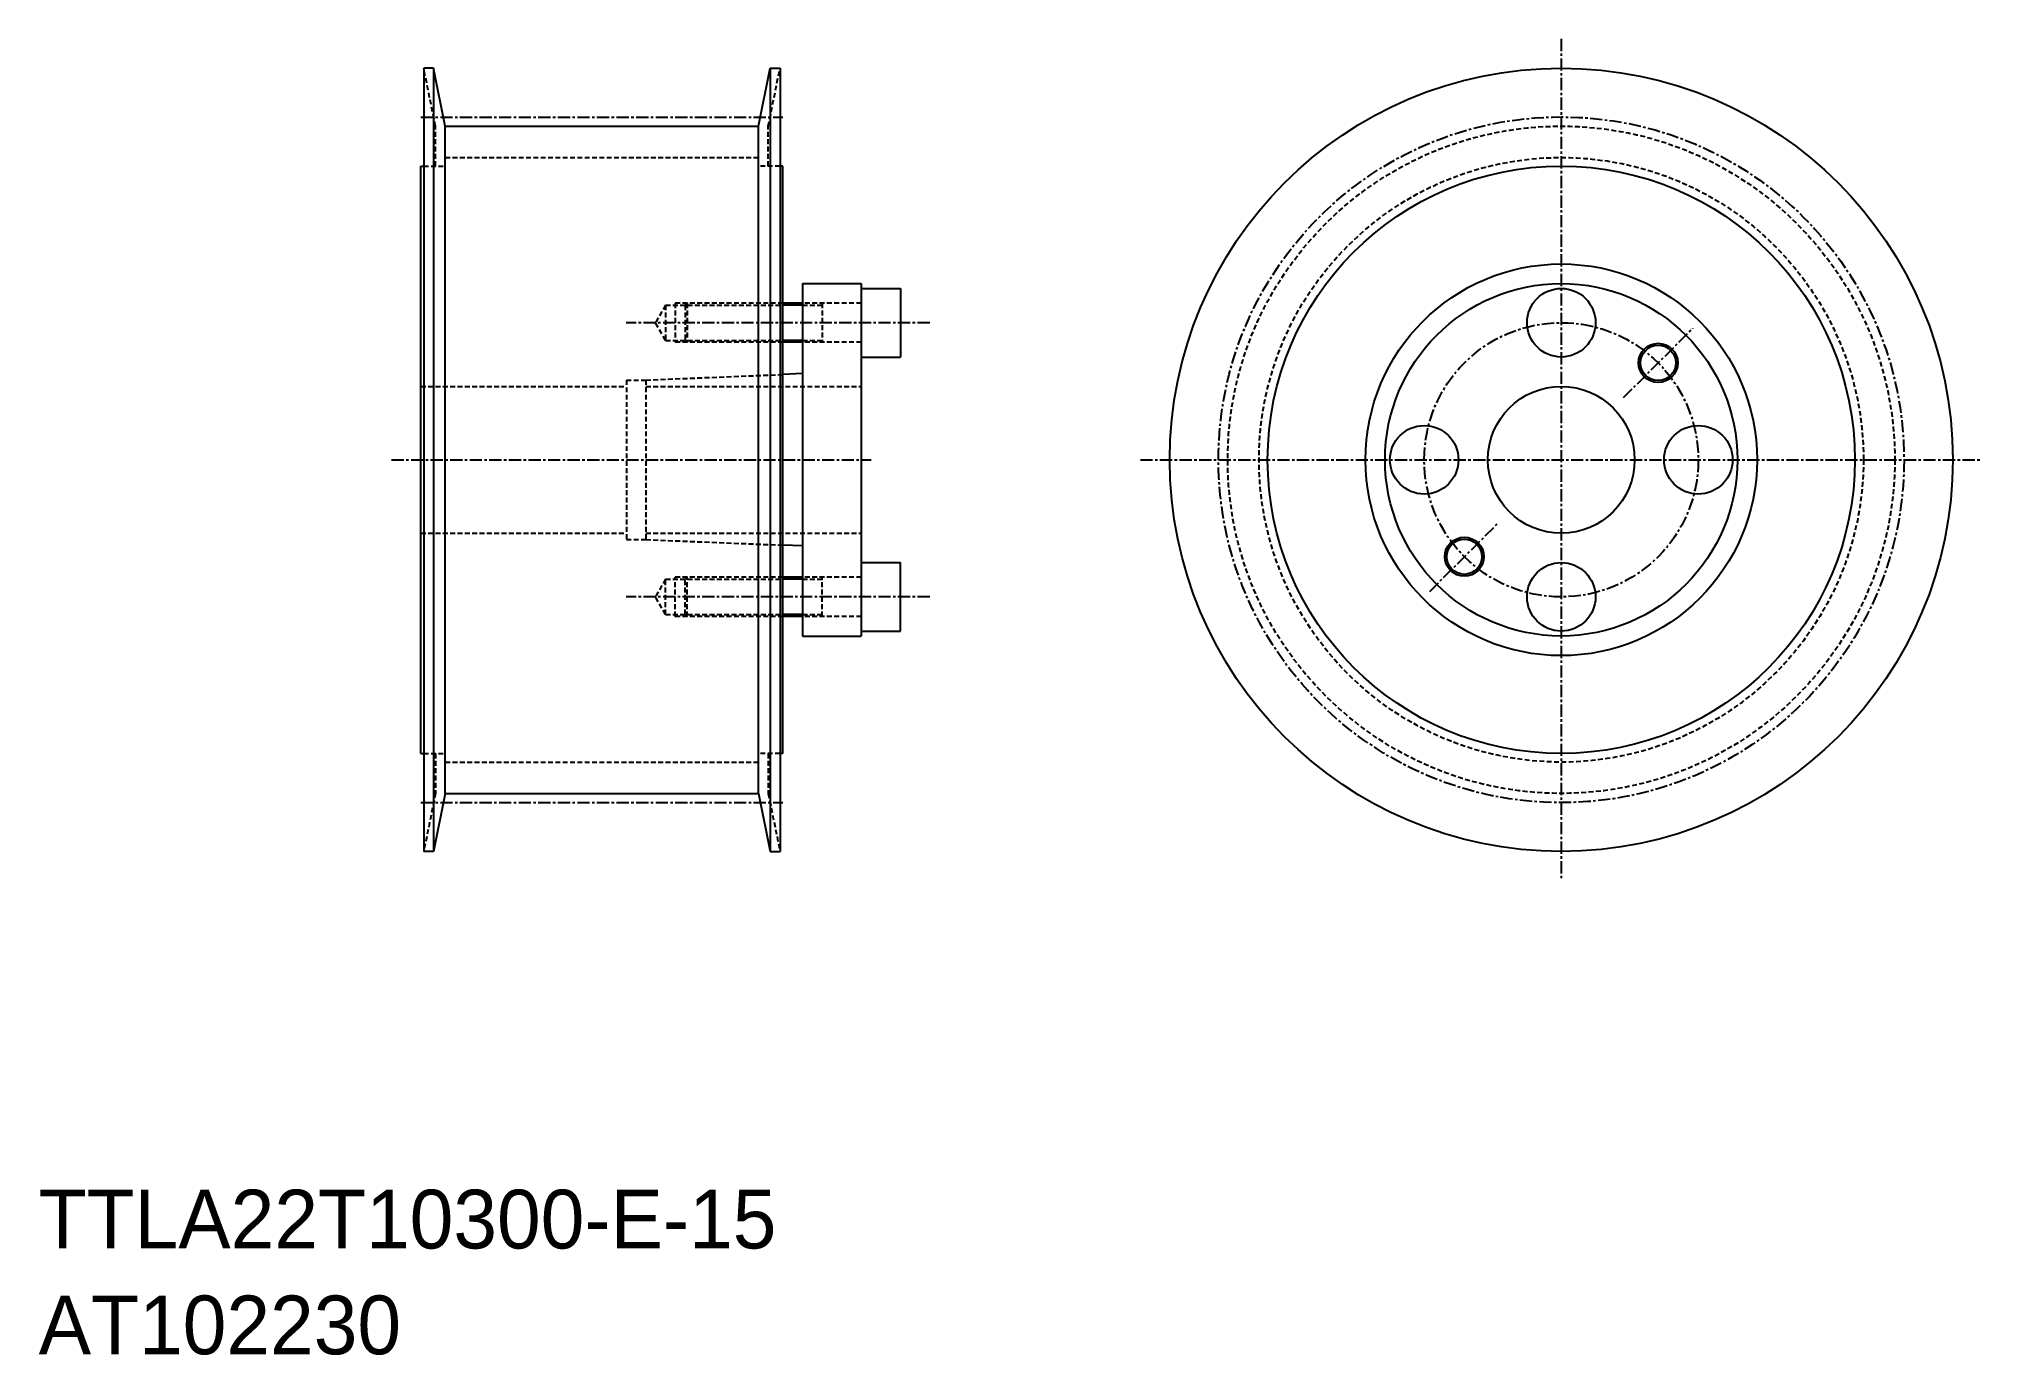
# Model space of a CAD drawing. Extents: x -286 to -87, y -61 to 74.
import ezdxf

# ---------------------------------------------------------------- set-up
doc = ezdxf.new("R2010")
doc.units = 0
doc.linetypes.add('CENTER', pattern=[2, 1.25, -0.25, 0.25, -0.25])
doc.linetypes.add('DASHED', pattern=[0.75, 0.5, -0.25])
doc.layers.get('0').update_dxf_attribs({"linetype": 'CONTINUOUS'})
doc.layers.add('CENTER', color=1, linetype='CENTER')

msp = doc.modelspace()

# ---------------------------------------------------------------- linework, layer by layer
at = {"color": 7, "linetype": 'CONTINUOUS'}
for p, q in [((-246.65, 70.56), (-246.65, -9.44)), ((-245.65, 70.56), (-246.65, 70.56)), ((-245.65, 70.56), (-245.65, -9.44)), ((-244.45, 64.63), (-245.65, 70.56)), ((-212.45, 64.63), (-211.25, 70.56)), ((-211.25, 70.56), (-211.25, -9.44)), ((-211.25, 70.56), (-210.25, 70.56)), ((-210.25, 70.56), (-210.25, -9.44)), ((-244.45, 64.63), (-212.45, 64.63)), ((-244.45, -3.52), (-244.45, 64.63)), ((-212.45, -3.52), (-212.45, 64.63)), ((-246.95, 0.56), (-246.95, 60.56)), ((-246.95, 60.56), (-246.65, 60.56)), ((-209.95, 60.56), (-210.25, 60.56)), ((-209.95, 0.56), (-209.95, 60.56)), ((-207.95, 48.56), (-201.95, 48.56)), ((-207.95, 48.56), (-207.95, 12.56)), ((-201.95, 48.56), (-201.95, 12.56)), ((-201.95, 48.06), (-197.95, 48.06)), ((-197.95, 48.06), (-197.95, 41.06)), ((-207.95, 46.56), (-209.95, 46.56)), ((-207.95, 42.56), (-209.95, 42.56)), ((-201.95, 41.06), (-197.95, 41.06)), ((-207.95, 39.36), (-209.95, 39.27)), ((-207.95, 21.76), (-209.95, 21.84)), ((-201.95, 20.06), (-197.95, 20.06)), ((-197.95, 13.06), (-197.95, 20.06)), ((-207.95, 18.56), (-209.95, 18.56)), ((-207.95, 14.56), (-209.95, 14.56)), ((-207.95, 12.56), (-201.95, 12.56)), ((-201.95, 13.06), (-197.95, 13.06)), ((-246.95, 0.56), (-246.65, 0.56)), ((-209.95, 0.56), (-210.25, 0.56)), ((-244.45, -3.52), (-245.65, -9.44)), ((-244.45, -3.52), (-212.45, -3.52)), ((-212.45, -3.52), (-211.25, -9.44)), ((-245.65, -9.44), (-246.65, -9.44)), ((-211.25, -9.44), (-210.25, -9.44))]:
    msp.add_line(p, q, dxfattribs=at)
at = {"color": 3, "linetype": 'DASHED'}
for p, q in [((-245.45, 64.63), (-246.65, 70.56)), ((-211.45, 64.63), (-210.25, 70.56)), ((-245.45, 60.56), (-245.45, 64.63)), ((-211.45, 60.56), (-211.45, 64.63)), ((-246.65, 60.56), (-244.45, 60.56)), ((-244.45, 61.43), (-212.45, 61.43)), ((-210.25, 60.56), (-212.45, 60.56)), ((-221.95, 46.36), (-222.98, 44.56)), ((-221.95, 46.36), (-209.95, 46.36)), ((-221.95, 46.36), (-221.95, 42.76)), ((-209.95, 46.56), (-220.95, 46.56)), ((-220.95, 46.56), (-220.95, 42.56)), ((-219.75, 46.56), (-219.95, 46.36)), ((-219.95, 46.36), (-219.95, 42.56)), ((-219.75, 46.56), (-219.75, 42.56)), ((-201.95, 46.56), (-207.95, 46.56)), ((-207.95, 46.36), (-205.95, 46.36)), ((-205.95, 46.56), (-205.95, 42.56)), ((-221.95, 42.76), (-222.98, 44.56)), ((-221.95, 42.76), (-209.95, 42.76)), ((-209.95, 42.56), (-220.95, 42.56)), ((-219.75, 42.56), (-219.95, 42.76)), ((-207.95, 42.76), (-205.95, 42.76)), ((-201.95, 42.56), (-207.95, 42.56)), ((-246.95, 38.06), (-225.95, 38.06)), ((-225.95, 38.71), (-225.95, 22.41)), ((-225.95, 38.71), (-223.95, 38.71)), ((-223.95, 38.71), (-209.95, 39.27)), ((-223.95, 38.71), (-223.95, 22.41)), ((-223.95, 38.06), (-201.95, 38.06)), ((-246.95, 23.06), (-225.95, 23.06)), ((-225.95, 22.41), (-223.95, 22.41)), ((-223.95, 23.06), (-201.95, 23.06)), ((-223.95, 22.41), (-209.95, 21.84)), ((-221.95, 18.36), (-222.98, 16.56)), ((-221.95, 14.76), (-221.95, 18.36)), ((-221.95, 18.36), (-209.95, 18.36)), ((-220.95, 14.56), (-220.95, 18.56)), ((-209.95, 18.56), (-220.95, 18.56)), ((-219.95, 14.76), (-219.95, 18.56)), ((-219.75, 18.56), (-219.95, 18.36)), ((-219.75, 14.56), (-219.75, 18.56)), ((-201.95, 18.56), (-207.95, 18.56)), ((-207.95, 18.36), (-205.95, 18.36)), ((-205.95, 14.56), (-205.95, 18.56)), ((-221.95, 14.76), (-222.98, 16.56)), ((-221.95, 14.76), (-209.95, 14.76)), ((-209.95, 14.56), (-220.95, 14.56)), ((-219.75, 14.56), (-219.95, 14.76)), ((-207.95, 14.76), (-205.95, 14.76)), ((-201.95, 14.56), (-207.95, 14.56)), ((-246.65, 0.56), (-244.45, 0.56)), ((-245.45, 0.56), (-245.45, -3.52)), ((-210.25, 0.56), (-212.45, 0.56)), ((-211.45, 0.56), (-211.45, -3.52)), ((-244.45, -0.32), (-212.45, -0.32)), ((-245.45, -3.52), (-246.65, -9.44)), ((-211.45, -3.52), (-210.25, -9.44))]:
    msp.add_line(p, q, dxfattribs=at)
at = {"color": 3, "linetype": 'CONTINUOUS'}
for p, q in [((-207.95, 46.36), (-209.95, 46.36)), ((-207.95, 42.76), (-209.95, 42.76)), ((-207.95, 18.36), (-209.95, 18.36)), ((-207.95, 14.76), (-209.95, 14.76))]:
    msp.add_line(p, q, dxfattribs=at)
at = {"color": 7, "linetype": 'CONTINUOUS'}
for centre, radius in [((-130.43, 30.56), 40), ((-130.43, 30.56), 30), ((-130.43, 30.56), 20), ((-130.43, 30.56), 18), ((-130.43, 44.56), 3.5), ((-120.53, 40.46), 1.8), ((-130.43, 30.56), 7.5), ((-144.43, 30.56), 3.5), ((-116.43, 30.56), 3.5), ((-140.33, 20.66), 1.8), ((-130.43, 16.56), 3.5)]:
    msp.add_circle(centre, radius, dxfattribs=at)
at = {"color": 3, "linetype": 'DASHED'}
for radius in [34.08, 30.88]:
    msp.add_circle((-130.43, 30.56), radius, dxfattribs=at)
at = {"color": 3, "linetype": 'CONTINUOUS'}
for centre in [(-120.53, 40.46), (-140.33, 20.66)]:
    msp.add_circle(centre, 2, dxfattribs=at)
at = {"layer": 'CENTER', "color": 1, "linetype": 'CENTER'}
for p, q in [((-130.43, 73.56), (-130.43, -12.44)), ((-246.95, 65.57), (-209.95, 65.57)), ((-194.95, 44.56), (-225.98, 44.56)), ((-124.07, 36.92), (-116.99, 43.99)), ((-249.95, 30.56), (-200.95, 30.56)), ((-173.43, 30.56), (-87.43, 30.56)), ((-143.86, 17.12), (-136.79, 24.19)), ((-194.95, 16.56), (-225.98, 16.56)), ((-246.95, -4.46), (-209.95, -4.46))]:
    msp.add_line(p, q, dxfattribs=at)
for radius in [35.02, 14]:
    msp.add_circle((-130.43, 30.56), radius, dxfattribs=at)

# ---------------------------------------------------------------- texts
at = {"color": 7, "linetype": 'CONTINUOUS'}
for s, p in [('TTLA22T10300-E-15', (-285.99, -50)), ('AT102230', (-285.99, -60.81))]:
    msp.add_text(s, height=6, dxfattribs=at).set_placement(p)

doc.saveas('drawing.dxf')
